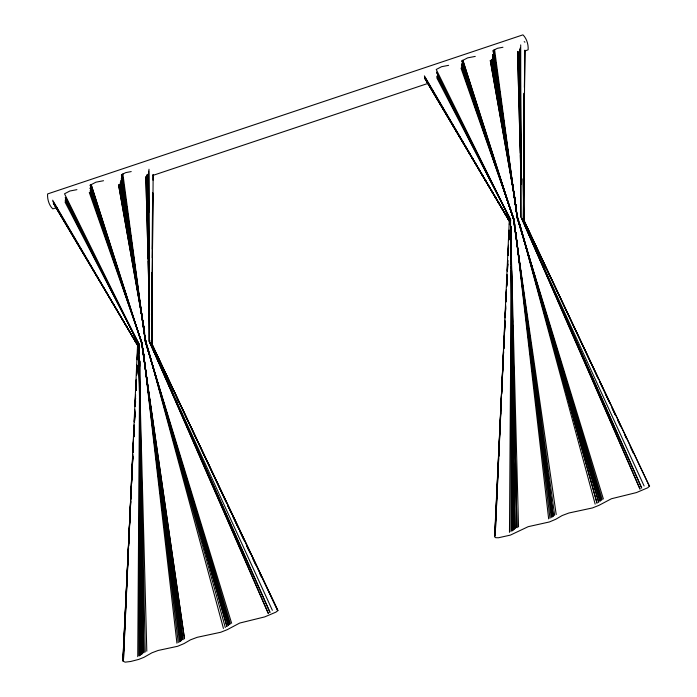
<?xml version="1.0" encoding="UTF-8"?>
<svg xmlns="http://www.w3.org/2000/svg" width="697" height="697" viewBox="0 0 697 697"><rect width="100%" height="100%" fill="white"/><g stroke="black" fill="none" stroke-linecap="round" stroke-linejoin="round"><path stroke-width="1.05" d="M139.67 360.933L139.217 655.973L139.749 388.368M510.936 531.654L511.459 270.575M152.164 273.024L151.833 343.813L152.199 273.102M152.294 249.108L152.608 192.581L152.277 257.873M523.752 173.71L523.552 219.494L523.761 179.242M523.796 165.015L524.196 93.267M523.796 172.717L524.214 93.302M137.745 656.67L139.731 361.159M152.896 193.2L151.772 343.682L225.244 500.071M152.992 180.209L153.026 174.799M509.472 532.351L511.249 267.256M524.44 92.701L523.491 219.363L597.425 376.737M524.475 87.291L524.754 50.48L524.44 87.517M151.624 343.49L153.166 174.442M524.885 50.123L523.351 219.172L524.397 92.954M127.185 578.484L123.439 660.076L137.562 345.329L52.65 200.187M127.281 576.314L127.882 563.254M127.978 561.076L128.579 548.025M128.675 545.847L129.276 532.796M129.424 529.528L129.973 517.566M130.13 514.299L130.679 502.337M132.073 471.878L131.524 483.84L132.081 473.063M132.273 467.521L132.77 456.64M133.467 441.41L132.97 452.292L133.467 441.436M133.667 437.063L134.172 426.181M134.373 421.833L134.87 410.951M135.566 395.722L135.122 405.515L135.558 398.004M135.819 390.285L136.263 380.492M136.516 375.056L136.969 365.263M424.377 75.868L509.289 221.01L495.158 535.758L498.703 458.521M498.808 456.343L499.401 443.292M499.505 441.114L500.097 428.063M500.202 425.884L500.803 412.833M500.899 410.655L501.5 397.595M501.648 394.336L502.197 382.365M502.345 379.107L502.894 367.136M503.042 363.878L503.6 351.907M504.297 336.677L503.748 348.648L504.297 335.579M505.691 306.218L505.194 317.091L505.656 307.351M506.388 290.989L505.891 301.862L506.388 292.148M506.588 286.633L507.094 275.759M507.338 270.314L507.791 260.53M508.435 246.381L508.035 255.085L508.47 245.239M509.132 231.151L508.74 239.855L509.176 230.045M509.437 224.626L509.585 221.358L424.551 77.384M132.77 454.217L123.099 660.434L128.57 545.463M132.874 452.048L133.484 439.023M133.589 436.853L134.146 424.909M134.303 421.659L134.861 409.714M135.009 406.456L135.575 394.519M135.776 390.181L136.29 379.325M136.49 374.986L136.943 365.219M128.675 543.294L130.688 500.995M130.792 498.825L131.411 485.809M131.515 483.64L132.081 471.703M132.238 468.454L132.805 456.518M133.005 452.179L133.475 442.421M133.728 436.993L134.199 427.235M134.451 421.816L134.87 413.138M135.227 405.541L135.584 397.952M135.95 390.355L136.255 383.847M136.673 375.169L137.082 366.491L136.708 374.115M504.95 320.132L494.826 536.115L501.483 396.201M505.055 317.963L505.665 304.938M505.822 301.679L506.379 289.743M506.527 286.484L507.094 274.548M507.242 271.29L507.756 260.434M509.437 224.617L509.585 221.358M501.587 394.032L502.877 366.91M503.025 363.66L503.591 351.724M503.748 348.474L504.262 337.627M504.471 333.288L504.985 322.441M505.247 317.022L505.656 308.344M505.97 301.836L506.379 293.158M506.693 286.65L507.05 279.053M507.468 270.375L507.773 263.867L507.433 270.427M508.191 255.189L508.549 247.601M122.899 660.773L132.099 469.673M132.203 467.495L132.779 455.55M133.676 437.097L134.199 426.242M134.46 420.805L134.878 412.119M135.924 390.407L136.29 382.801M130.705 501.274L122.829 661.096L125.164 662.15L130.688 661.488L138.659 659.432L144.026 657.288L151.911 652.81L158.149 650.458L177.639 646.285L184.034 643.592L190.429 639.855L197.173 637.319L220.74 632.257L227.213 629.679L239.698 623.057L264.747 616.889L275.995 612.105L277.903 610.38L151.118 342.968L277.824 610.781L151.406 343.246L226.481 502.851M132.325 467.757L132.805 457.981M133.092 452.44L133.493 443.858M133.868 436.261L134.19 429.744M134.617 421.049L134.878 415.621M135.366 405.846L135.584 401.446M136.159 389.553L136.281 387.34M494.617 536.455L503.565 350.783M506.702 285.631L507.067 278.033M508.165 255.233L508.531 247.627M649.63 486.07L647.722 487.787L636.466 492.57L611.426 498.747L598.932 505.36L592.459 507.939L568.891 513.001L562.148 515.545L555.753 519.274L549.367 521.966L528.213 526.671L510.378 535.113L498.46 537.762L495.637 537.683L494.556 536.777M90.201 185.175L141.927 343.656L182.928 639.759L141.744 343.333L91.107 184.487L141.639 343.063L184.487 638.853L141.744 343.333L90.201 185.175L95.942 182.178L103.531 180.723M230.507 623.972L145.542 342.279L121.426 174.851L125.643 172.647L131.219 171.575M554.646 515.44L513.471 219.015L461.919 60.857L467.661 57.86L475.249 56.405M602.225 499.653L517.27 217.961L493.154 50.532L497.362 48.328L502.946 47.257M56.91 207.506L52.78 208.891C49.025 205.293 47.204 199.098 47.596 193.94L522.95 34.85C526.705 38.448 528.526 44.643 528.134 49.801L524.632 51.081M152.931 175.4L428.611 83.196M448.633 65.335L441.584 66.694L436.244 69.482L510.666 220.365L436.505 72.079L510.422 219.738L510.544 222.238M76.914 189.654L69.857 191.013L64.525 193.792L138.947 344.684L139.051 351.192M524.214 41.62L524.902 42.186M424.551 77.959L510.021 221.785M425.1 78.883L509.786 221.568L509.681 223.737L509.786 221.568L425.048 78.604M137.736 345.172L53.381 203.21L138.067 345.886L53.329 202.923M137.867 345.677L52.963 201.407M509.42 221.176L424.691 77.097L509.289 221.01M436.731 77.672L510.553 219.694M65.013 201.982L139.191 344.727L65.248 200.483L138.982 344.414M510.422 219.442L436.967 76.165L510.709 220.104L437.55 75.59L510.422 219.738L516.93 527.734L513.384 358.136M138.991 344.414L65.335 198.941L139.182 345.024L65.274 197.373L138.947 344.684L139.043 353.388M522.837 218.649L649.543 486.462L523.125 218.928L598.662 379.517M599.734 381.66L602.975 388.543M605.284 393.465L608.516 400.348M612.21 408.215L615.451 415.098M617.76 420.021L620.992 426.904M624.686 434.771L626.533 438.709M630.236 446.577L633.468 453.459M599.594 381.486L604.229 391.339M605.153 393.308L609.788 403.162M612.105 408.085L615.346 414.985M617.664 419.908L620.443 425.823M227.553 504.994L230.785 511.877M233.094 516.799L237.721 526.636M240.029 531.55L243.262 538.433M246.956 546.3L248.812 550.238M252.506 558.105L255.738 564.988M259.432 572.864L261.279 576.794M227.405 504.82L232.04 514.674M232.964 516.643L238.993 529.45M239.916 531.419L244.551 541.273M246.869 546.195L250.11 553.096M523.473 178.345L523.726 220.217L523.177 178.72M151.719 273.381L151.998 344.536L151.589 312.979M523.517 219.564L542.188 260.269M543.094 262.238L545.716 267.953M644.098 485.983L521.365 217.917L641.719 488.083L521.731 218.388L640.038 489.128L522.114 219.102M151.798 343.882L171.366 386.556M171.723 387.332L173.536 391.278M177.16 399.181L178.519 402.143M272.37 610.302L149.637 342.236L149.62 340.066L149.637 342.236L270 612.402L150.012 342.706L268.31 613.447L150.264 343.107M146.806 651.233L138.651 343.943L143.756 652.889L141.892 533.51M461.013 68.132L513.933 219.363M89.294 192.45L142.571 344.701M461.728 67.679L513.863 219.172M461.736 67.705L514.09 219.973L461.649 65.152L513.907 219.703L461.841 63.627L513.654 219.337L553.279 516.355L517.061 243.436M90.009 191.997L142.493 344.51M141.674 342.236L90.279 190.499L141.84 342.994L90.113 187.946L141.927 343.656L181.551 640.674L148.339 390.407M461.919 60.857L513.654 219.337M513.471 219.015L462.825 60.177L513.367 218.745L556.206 514.534M603.375 498.982L517.165 217.612M231.648 623.301L145.446 341.931M510.492 170.739L492.526 55.054L516.765 213.099L493.067 54.279L517.401 218.205L601.215 500.324L517.592 218.475L517.096 215.251M225.314 627.535L146.536 343.665L226.961 626.586L146.248 343.255L228.372 625.61L145.865 342.793L121.348 178.598L145.682 342.515L229.496 624.643L145.865 342.793L120.964 180.462L141.09 310.052M519.448 223.519L520.929 228.738M521.522 230.829L598.688 502.267L517.976 218.936L600.091 501.291L517.113 215.251M520.772 228.05L523.674 238.513M524.249 240.604L597.033 503.217L521.461 230.864M519.422 223.537L520.877 228.773M519.387 223.084L595.16 504.131M147.86 348.195L223.441 628.45M515.501 202.81L515.127 200.666L515.475 202.871M143.216 323.913L118.56 184.74L143.896 327.965M514.665 198.296L490.279 60.412L514.743 198.532L492.282 59.036L514.107 193.688M515.048 200.44L515.423 202.574M515.806 204.718L516.181 206.852M514.813 198.209L491.376 59.759L514.647 197.922M515.013 200.065L515.371 202.208M515.736 204.352L516.094 206.486M142.545 319.313L119.649 184.078L144.009 328.662M142.911 321.456L143.277 323.608M143.643 325.752L144 327.895M514.456 195.831L514.795 197.965M515.144 200.1L515.492 202.243M515.841 204.378L516.181 206.512M142.554 319.078L120.398 182.265L144.697 333.602M142.902 321.212L143.251 323.356M143.599 325.49L143.939 327.625M515.039 200.692L515.388 202.844M145.046 335.745L145.385 337.888M510.823 172.882L513.314 188.948M513.645 191.091L513.977 193.235M514.316 195.378L514.813 198.584M141.43 312.195L141.761 314.338M142.092 316.482L143.26 323.974M144.253 330.404L144.584 332.547M493.154 50.532L517.401 218.205M121.426 174.851L145.682 342.515M517.27 217.961L493.816 50.027L517.183 217.769L494.582 49.557M510.404 219.816L518.533 526.915M145.542 342.279L122.097 174.346L145.464 342.088L122.864 173.867M516.773 241.284L514.334 222.944L552.303 517.008L516.451 238.33M142.476 346.182L142.188 344.022L180.575 641.327L146.954 379.935M142.754 348.334L143.19 351.576M143.477 353.736L143.904 356.969M144.192 359.129L148.052 388.255M515.754 232.929L516.172 236.17M143.199 350.765L143.016 348.831M143.617 354.006L143.896 356.167M144.174 358.328L144.593 361.569M144.871 363.729L145.281 366.97M145.56 369.131L146.675 377.774M516.102 236.144L515.693 232.049L516.163 236.396M516.372 238.304L551.196 517.644M143.573 353.998L179.477 641.963M515.127 227.753L515.458 230.097M516.364 237.651L549.977 518.272M143.608 353.335L143.991 356.576M144.183 358.554L178.258 642.59M515.161 227.954L515.432 230.263M515.667 232.284L548.652 518.864M143.565 353.353L143.965 356.742M144.192 358.763L176.933 643.183M520.319 153.096L517.557 51.395L521.007 181.839M520.38 155.265L520.999 177.988M145.865 176.794L148.095 259.023M148.156 261.183L148.801 284.995M148.888 288.236L149.506 310.958M145.865 176.829L149.515 314.852M510.64 226.586L511.249 255.938M511.319 259.206L511.973 290.736M512.025 292.906L512.635 322.258M512.704 325.525L513.341 355.958M138.677 344.135L145.203 652.052M519.605 97.301L518.716 51.752L521.007 178.354M519.692 101.64L520.311 133.101M520.432 139.609L521.007 168.892M146.971 174.982L148.121 233.556M148.2 237.895L148.818 269.347M148.949 275.855L149.498 304.058M146.962 174.964L149.498 314.574M510.5 220.069L510.553 223.328M510.605 226.586L515.484 528.57M139.2 360.959L139.74 395.687M139.775 397.856L139.809 400.026M139.879 404.373L140.437 440.182M140.541 446.699L141.151 485.765M141.212 490.104L141.84 530.26M520.311 105.325L519.613 49.879L521.007 184.304M520.459 117.279L521.007 160.772M148.801 247.034L147.886 174.198L149.506 329.219M149.01 263.344L149.506 302.481M511.258 253.325L510.979 227.231L511.249 264.146M511.398 266.367L511.415 268.537M511.441 270.715L511.955 318.538M512.095 331.589L512.644 383.759M512.739 392.463L514.203 529.424L510.744 226.891M139.356 361.334L139.766 399.381M139.931 414.593L140.445 463.514M140.576 475.467L141.142 528.735M141.23 536.341L142.476 653.742L139.13 361.002M523.403 178.841L523.7 220.034M511.249 228.686L511.241 226.508L511.249 236.283M511.546 271.133L511.947 329.908M512.103 352.76L512.644 431.129M512.722 442.011L513.323 530.173L511.302 270.654M511.267 266.315L511.284 268.484M151.597 291.241L151.981 344.353M139.592 361.708L139.749 384.57M139.836 397.63L139.853 399.808M139.966 416.126L140.445 485.792M140.576 505.377L141.604 654.492L139.313 361.316M523.351 178.676L523.63 219.816L523.56 178.537M521.007 162.697L520.276 47.927L520.886 217.377L520.703 44.913M151.597 298.664L151.911 344.135L151.789 272.44M148.81 212.306L148.548 171.166L149.158 341.687L148.984 169.232M149.019 244.786L149.506 321.665M511.546 270.253L511.947 423.393M511.973 434.257L512.234 530.922L511.363 271.081M139.74 360.898L139.749 366.326M139.905 426.067L140.506 655.241L139.531 361.691M131.376 487.107L130.827 499.069L131.393 487.168M137.666 350.033L137.213 359.826L137.657 350.025M504.994 321.448L504.497 332.33L504.976 321.465M137.649 354.564L137.448 358.903L137.649 354.573M509.324 231.334L508.906 240.003L509.315 231.343M143.974 328.2L143.591 326.057L143.922 328.261M516.076 207.131L515.728 204.988L516.146 207.157M146.074 342.183L145.734 340.04L146.082 342.183M514.787 225.366L514.508 223.206L514.761 225.358M515.475 230.768L515.066 227.527L515.432 230.751"/></g></svg>
